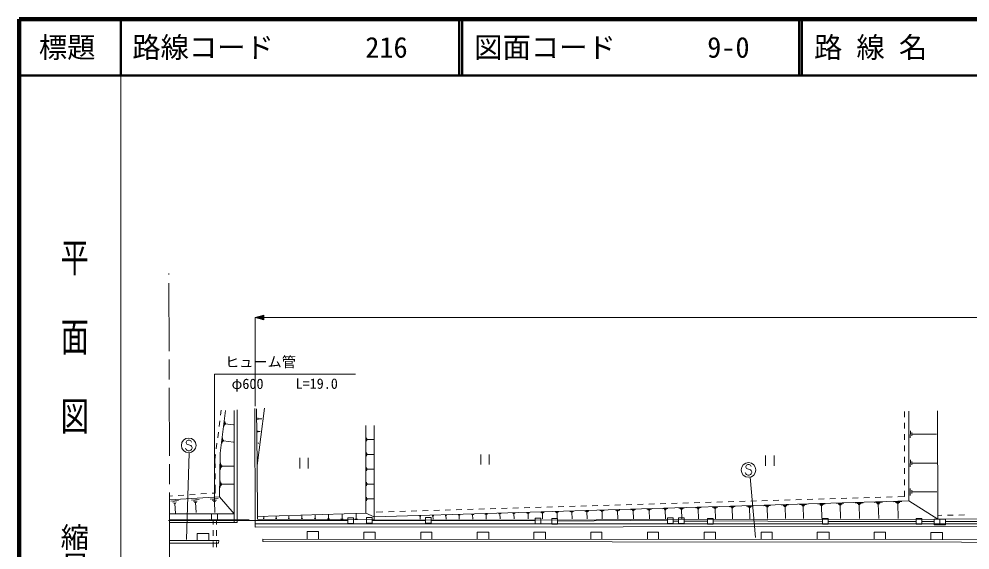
# Model space of a CAD drawing. Units: millimetres, scale not verified. Extents: x 40000 to 680000, y 20000 to 380000.
# Drawn here: x 40000 to 207924, y 286251 to 380000 of the extents above; entities that cross this region are included whole.
import ezdxf
from ezdxf.enums import TextEntityAlignment as Align

# ---------------------------------------------------------------- set-up
doc = ezdxf.new("R2010")
doc.units = ezdxf.units.MM
doc.header["$LTSCALE"] = 1000
doc.linetypes.add('CHAIN', pattern=[18.5, 12, -1.5, 3.5, -1.5])
for name, color, linetype, lineweight in [('M-BGD', 7, 'Continuous', 13), ('M-BMK', 2, 'CHAIN', 13), ('M-BMK-ROW', 30, 'Continuous', 13), ('M-STR-HTXT', 7, 'Continuous', 13), ('M-STR-STRC', 7, 'Continuous', 13), ('M-STR-STRD', 7, 'Continuous', 13), ('M-TTL', 2, 'Continuous', 140), ('M-TTL-BAND', 7, 'Continuous', 13), ('M-TTL-LINE', 7, 'Continuous', 50)]:
    doc.layers.add(name, color=color, linetype=linetype, lineweight=lineweight)
doc.layers.add('M-TTL-TXT', color=7, linetype='Continuous')
doc.styles.add('@ＭＳ ゴシック', font='')
doc.styles.add('ＭＳ ゴシック', font='')
doc.styles.get('@ＭＳ ゴシック').set_extended_font_data('@MS Gothic')
doc.styles.get('ＭＳ ゴシック').set_extended_font_data('MS Gothic')

msp = doc.modelspace()

# ---------------------------------------------------------------- linework, layer by layer
at = {"layer": 'M-BGD'}
for p, q in [((75697, 310950), (75584, 310047)), ((77979, 310893), (78007, 291115)), ((81720, 290260), (81632, 311253)), ((81960, 311164), (82067, 301326)), ((196335, 310728), (196338, 309703)), ((75459, 309055), (75335, 308063)), ((82177, 309213), (82174, 309566)), ((82176, 309389), (82883, 309396)), ((76215, 308138), (76319, 308946)), ((76322, 308330), (76374, 308734)), ((76416, 308421), (76442, 308623)), ((76429, 308522), (77883, 308334)), ((196340, 308703), (196343, 307703)), ((197147, 305467), (197148, 307905)), ((75210, 307071), (75085, 306078)), ((75818, 305055), (75947, 306057)), ((75950, 305292), (76015, 305794)), ((76067, 305405), (76099, 305656)), ((82196, 307082), (82195, 307287)), ((82196, 307185), (82605, 307188)), ((101364, 305449), (101364, 306069)), ((101426, 305604), (101426, 305914)), ((101488, 305681), (101488, 305836)), ((101488, 305759), (102605, 305758)), ((196346, 306703), (196349, 305703)), ((197391, 306076), (197392, 307295)), ((197635, 306381), (197635, 306991)), ((197635, 306686), (202024, 306684)), ((74960, 305086), (74836, 304094)), ((76083, 305530), (77888, 305298)), ((82215, 305087), (82214, 305152)), ((82214, 305120), (82345, 305121)), ((196351, 304703), (196354, 303703)), ((74711, 303102), (74597, 302199)), ((89604, 302528), (89604, 300666)), ((91043, 302528), (91043, 300666)), ((101363, 302826), (101363, 303448)), ((101425, 302982), (101425, 303293)), ((101487, 303059), (101487, 303215)), ((101487, 303137), (102606, 303136)), ((121523, 303121), (121523, 301343)), ((123047, 303121), (123047, 301343)), ((171815, 302952), (171815, 301089)), ((173339, 302952), (173339, 301089)), ((196357, 302703), (196359, 301703)), ((197146, 300347), (197147, 302795)), ((74597, 302199), (74610, 300753)), ((75565, 300471), (75576, 301632)), ((75684, 300760), (75690, 301341)), ((75801, 300904), (75804, 301195)), ((75803, 301049), (77893, 301028)), ((101361, 300202), (101361, 300826)), ((101423, 300358), (101424, 300670)), ((101486, 300436), (101486, 300592)), ((196362, 300703), (196365, 299703)), ((197391, 300959), (197392, 302183)), ((197636, 301265), (197636, 301877)), ((197636, 301571), (202042, 301570)), ((74619, 299753), (74627, 298753)), ((101486, 300514), (102608, 300513)), ((74636, 297753), (74649, 296306)), ((75532, 297282), (75544, 298462)), ((75653, 297576), (75659, 298166)), ((75772, 297722), (75775, 298017)), ((75774, 297870), (77897, 297848)), ((101360, 297577), (101360, 298202)), ((101422, 297733), (101422, 298046)), ((101485, 297811), (101485, 297968)), ((101485, 297889), (102609, 297889)), ((196367, 298703), (196370, 297703)), ((197145, 295273), (197146, 297730)), ((75415, 295612), (66554, 295110)), ((67114, 295802), (66564, 295765)), ((69110, 295935), (68112, 295868)), ((71105, 296069), (70107, 296002)), ((73101, 296202), (72103, 296135)), ((74649, 296306), (74098, 296269)), ((75415, 295612), (78005, 292651)), ((101358, 294951), (101359, 295577)), ((192189, 295555), (191189, 295526)), ((194188, 295614), (193188, 295585)), ((196376, 295678), (195187, 295643)), ((196373, 296703), (196376, 295678)), ((197391, 295887), (197391, 297116)), ((197636, 296194), (197637, 296809)), ((197637, 296502), (202060, 296500)), ((66809, 294892), (68151, 294968)), ((67157, 294687), (67828, 294725)), ((67337, 294473), (67673, 294492)), ((67505, 294482), (67607, 292692)), ((70458, 295062), (71800, 295138)), ((70806, 294857), (71477, 294895)), ((70987, 294643), (71322, 294662)), ((71154, 294653), (71256, 292863)), ((73743, 295248), (75194, 295330)), ((74119, 295027), (74845, 295068)), ((74314, 294795), (74677, 294816)), ((74496, 294806), (74605, 292870)), ((101421, 295107), (101421, 295420)), ((101483, 295185), (101484, 295342)), ((101484, 295264), (102610, 295263)), ((197116, 294949), (102712, 292082)), ((136213, 293912), (135213, 293883)), ((138212, 293971), (137212, 293942)), ((140211, 294030), (139212, 294000)), ((142210, 294088), (141211, 294059)), ((144209, 294147), (143210, 294118)), ((146209, 294206), (145209, 294176)), ((148208, 294264), (147208, 294235)), ((150207, 294323), (149207, 294294)), ((152206, 294382), (151206, 294352)), ((154205, 294440), (153206, 294411)), ((156204, 294499), (155205, 294470)), ((158203, 294558), (157204, 294528)), ((160203, 294616), (159203, 294587)), ((162202, 294675), (161202, 294646)), ((164201, 294734), (163201, 294704)), ((166200, 294792), (165200, 294763)), ((165403, 293886), (166467, 293918)), ((168199, 294851), (167200, 294822)), ((168444, 293978), (169553, 294012)), ((168725, 293876), (169279, 293893)), ((170198, 294910), (169199, 294880)), ((172197, 294968), (171198, 294939)), ((171530, 294072), (172684, 294107)), ((171822, 293965), (172399, 293983)), ((174197, 295027), (173197, 294998)), ((174660, 294167), (175860, 294203)), ((174964, 294056), (175564, 294074)), ((175118, 293941), (175418, 293950)), ((176196, 295086), (175196, 295056)), ((175268, 293945), (175333, 291785)), ((178195, 295144), (177195, 295115)), ((177836, 294263), (179083, 294301)), ((178152, 294148), (178775, 294167)), ((178311, 294028), (178623, 294038)), ((178467, 294033), (178535, 291789)), ((180194, 295203), (179194, 295174)), ((181058, 294361), (182352, 294400)), ((182193, 295262), (181193, 295232)), ((181386, 294242), (182033, 294261)), ((181551, 294117), (181875, 294127)), ((181713, 294122), (181784, 291793)), ((184192, 295320), (183193, 295291)), ((184327, 294460), (185669, 294501)), ((184667, 294336), (185338, 294357)), ((184839, 294207), (185174, 294218)), ((185007, 294212), (185080, 291797)), ((186191, 295379), (185192, 295350)), ((188190, 295438), (187191, 295408)), ((187644, 294561), (189035, 294603)), ((187996, 294433), (188691, 294454)), ((188174, 294299), (188522, 294309)), ((188348, 294304), (188424, 291801)), ((190190, 295497), (189190, 295467)), ((191009, 294663), (192449, 294707)), ((191373, 294530), (192093, 294552)), ((191558, 294392), (191918, 294403)), ((191738, 294397), (191816, 291806)), ((194423, 294767), (195913, 294812)), ((194800, 294629), (195545, 294652)), ((194990, 294486), (195363, 294497)), ((195177, 294492), (195258, 291810)), ((66629, 292625), (78005, 292651)), ((74012, 292642), (74012, 291644)), ((75043, 292645), (75048, 291636)), ((82100, 292191), (101257, 292779)), ((85411, 291780), (85413, 292193)), ((87657, 291769), (87660, 292262)), ((89945, 291757), (89948, 292332)), ((92274, 291745), (92277, 292403)), ((94645, 291733), (94649, 292476)), ((97060, 291721), (97064, 292550)), ((99518, 291709), (99523, 292625)), ((104227, 292973), (103039, 292938)), ((106226, 293032), (105226, 293003)), ((108225, 293091), (107225, 293061)), ((110224, 293149), (109224, 293120)), ((110707, 292225), (110970, 292233)), ((110838, 292229), (110854, 291703)), ((112223, 293208), (111224, 293179)), ((112952, 292293), (113248, 292302)), ((113100, 292298), (113118, 291706)), ((114222, 293267), (113223, 293237)), ((116221, 293325), (115222, 293296)), ((115231, 292362), (115560, 292372)), ((115396, 292367), (115416, 291709)), ((118221, 293384), (117221, 293355)), ((117542, 292433), (117906, 292444)), ((117724, 292438), (117746, 291712)), ((120220, 293443), (119220, 293413)), ((119888, 292504), (120285, 292516)), ((120086, 292510), (120111, 291715)), ((122219, 293501), (121219, 293472)), ((122267, 292576), (122699, 292589)), ((122483, 292583), (122509, 291718)), ((124218, 293560), (123218, 293531)), ((124681, 292649), (125149, 292664)), ((124915, 292656), (124943, 291721)), ((126217, 293619), (125218, 293589)), ((127130, 292724), (127634, 292739)), ((128216, 293677), (127217, 293648)), ((127257, 292677), (127509, 292685)), ((127322, 292629), (127448, 292633)), ((127385, 292631), (127412, 291724)), ((130215, 293736), (129216, 293707)), ((129614, 292799), (130155, 292816)), ((129751, 292749), (130021, 292757)), ((129820, 292697), (129955, 292701)), ((129888, 292699), (129917, 291727)), ((132215, 293795), (131215, 293766)), ((132135, 292876), (132712, 292893)), ((132281, 292822), (132570, 292831)), ((132355, 292767), (132499, 292771)), ((132427, 292769), (132459, 291730)), ((134214, 293854), (133214, 293824)), ((134693, 292953), (135307, 292972)), ((134848, 292897), (135155, 292906)), ((134927, 292837), (135081, 292842)), ((135004, 292840), (135037, 291734)), ((137287, 293032), (137940, 293052)), ((137452, 292972), (137779, 292982)), ((137536, 292909), (137699, 292914)), ((137618, 292912), (137653, 291737)), ((139920, 293112), (140611, 293133)), ((140095, 293048), (140440, 293059)), ((140183, 292982), (140356, 292987)), ((140269, 292984), (140307, 291740)), ((142590, 293193), (143321, 293215)), ((142775, 293126), (143140, 293137)), ((142869, 293055), (143051, 293061)), ((142960, 293058), (143000, 291744)), ((145300, 293275), (146070, 293299)), ((145495, 293204), (145880, 293216)), ((145593, 293130), (145786, 293136)), ((145690, 293133), (145732, 291747)), ((148049, 293359), (148859, 293384)), ((148254, 293284), (148659, 293296)), ((148358, 293206), (148560, 293212)), ((148459, 293209), (148503, 291751)), ((150838, 293444), (151689, 293469)), ((151053, 293365), (151479, 293378)), ((151162, 293283), (151375, 293290)), ((151269, 293286), (151315, 291754)), ((153667, 293529), (154560, 293557)), ((153893, 293447), (154339, 293461)), ((154007, 293361), (154231, 293368)), ((154119, 293365), (154168, 291758)), ((156538, 293617), (157473, 293645)), ((156774, 293530), (157242, 293544)), ((156894, 293440), (157128, 293447)), ((157011, 293444), (157062, 291762)), ((159450, 293705), (160428, 293735)), ((159698, 293615), (160186, 293630)), ((159823, 293521), (160067, 293528)), ((159945, 293524), (159998, 291765)), ((162405, 293795), (163426, 293826)), ((162663, 293700), (163174, 293716)), ((162794, 293602), (163049, 293610)), ((162922, 293606), (162977, 291769)), ((165672, 293787), (166204, 293804)), ((165808, 293685), (166075, 293693)), ((165942, 293689), (166000, 291773)), ((168867, 293769), (169144, 293777)), ((169005, 293773), (169066, 291777)), ((171970, 293854), (172258, 293863)), ((172114, 293859), (172177, 291781)), ((202930, 292374), (202256, 292365)), ((204930, 292401), (203930, 292388)), ((206930, 292428), (205930, 292415)), ((66631, 291695), (80615, 291598)), ((74278, 291642), (74283, 290754)), ((74872, 290748), (74868, 291638)), ((81717, 290851), (268556, 290911)), ((83288, 291791), (83121, 291792)), ((83205, 291791), (83206, 292125)), ((85514, 291780), (85308, 291781)), ((87781, 291768), (87534, 291769)), ((90088, 291756), (89801, 291758)), ((92438, 291745), (92109, 291746)), ((94831, 291732), (94459, 291734)), ((97267, 291720), (96852, 291722)), ((99747, 291708), (99289, 291710)), ((102364, 291486), (111751, 291524)), ((111751, 291524), (202259, 291719)), ((74288, 289754), (74293, 288754)), ((74880, 288748), (74876, 289748)), ((81720, 290260), (268556, 290425)), ((74298, 287754), (74303, 286754)), ((74889, 286748), (74885, 287748))]:
    msp.add_line(p, q, dxfattribs=at)
for points in [[(66582, 291076), (78492, 291116), (78497, 310985)], [(75415, 295612), (75494, 303323), (76470, 310898)], [(83321, 311294), (82050, 301191), (82102, 291697)], [(202182, 310800), (202259, 291719), (197116, 294949), (197121, 310736)], [(102704, 308211), (102712, 292082), (101257, 292779), (101266, 308246)], [(253550, 307731), (253428, 292793), (252863, 292059), (202259, 291719)], [(82102, 291697), (102709, 291593), (102712, 292082)], [(73512, 287916), (73517, 289151), (71485, 289151), (71483, 287916)], [(92906, 288156), (92906, 289490), (90874, 289490), (90874, 288157)], [(102904, 288152), (102896, 289405), (100906, 289405), (100909, 288153)], [(112887, 288147), (112887, 289405), (110940, 289405), (110940, 288148)], [(122965, 288143), (122967, 289396), (120930, 289405), (120930, 288144)], [(132953, 288138), (132953, 289405), (130921, 289405), (130921, 288139)], [(142944, 288134), (142944, 289405), (140996, 289405), (140996, 288135)], [(152934, 288129), (152934, 289405), (150987, 289405), (150987, 288130)], [(163010, 288125), (163010, 289405), (160978, 289405), (160978, 288126)], [(173000, 288120), (173000, 289405), (171053, 289405), (171053, 288121)], [(183076, 288116), (183076, 289405), (180959, 289405), (180959, 288117)], [(192982, 288111), (192982, 289405), (191034, 289405), (191034, 288112)], [(203057, 288107), (203057, 289320), (201025, 289320), (201025, 288108)]]:
    msp.add_lwpolyline(points, dxfattribs=at)
at = {"layer": 'M-BMK'}
msp.add_line((66599, 284374), (66480, 335058), dxfattribs=at)
at = {"layer": 'M-BMK-ROW'}
for p, q in [((98028, 291451), (66378, 291451)), ((99050, 291933), (98050, 291933)), ((98050, 291933), (98050, 290933)), ((98050, 290933), (99050, 290933)), ((99050, 290933), (99050, 291933)), ((102364, 291982), (101364, 291982)), ((101364, 291982), (101364, 290982)), ((101364, 290982), (102364, 290982)), ((102364, 290982), (102364, 291982)), ((102364, 291425), (111751, 291453)), ((112751, 291997), (111751, 291997)), ((111751, 291997), (111751, 290997)), ((111751, 290997), (112751, 290997)), ((112751, 290997), (112751, 291997)), ((112751, 291430), (131130, 291438)), ((132130, 291878), (131130, 291878)), ((131130, 291878), (131130, 290878)), ((131130, 290878), (132130, 290878)), ((132130, 290878), (132130, 291878)), ((135112, 291818), (134112, 291818)), ((134112, 291818), (134112, 290818)), ((134112, 290818), (135112, 290818)), ((135112, 290818), (135112, 291818)), ((135112, 291350), (154523, 291538)), ((155523, 291923), (154523, 291923)), ((154523, 291923), (154523, 290923)), ((154523, 290923), (155523, 290923)), ((155523, 290923), (155523, 291923)), ((156470, 291356), (155523, 291356)), ((157470, 291923), (156470, 291923)), ((156470, 291923), (156470, 290923)), ((156470, 290923), (157470, 290923)), ((157470, 290923), (157470, 291923)), ((161603, 291340), (157470, 291367)), ((162603, 291828), (161603, 291828)), ((161603, 291828), (161603, 290828)), ((161603, 290828), (162603, 290828)), ((162603, 290828), (162603, 291828)), ((181894, 291256), (162603, 291379)), ((182894, 291782), (181894, 291782)), ((181894, 291782), (181894, 290782)), ((181894, 290782), (182894, 290782)), ((182894, 290782), (182894, 291782)), ((182894, 291272), (198449, 291271)), ((199449, 291780), (198449, 291780)), ((198449, 291780), (198449, 290780)), ((198449, 290780), (199449, 290780)), ((199449, 290780), (199449, 291780)), ((201573, 291259), (199449, 291275)), ((202573, 291696), (201573, 291696)), ((201573, 291696), (201573, 290696)), ((201573, 290696), (202573, 290696)), ((202573, 290696), (202573, 291696)), ((203588, 291691), (202588, 291691)), ((202588, 291691), (202588, 290691)), ((202588, 290691), (203588, 290691)), ((203588, 290691), (203588, 291691)), ((203588, 291260), (221566, 291240))]:
    msp.add_line(p, q, dxfattribs=at)
at = {"layer": 'M-STR-HTXT'}
for p, q in [((81720, 327297), (83220, 327699)), ((82320, 327458), (83220, 327458)), ((83220, 327538), (82620, 327538)), ((82920, 327619), (83220, 327619)), ((83220, 326895), (83220, 327699)), ((81720, 327297), (81720, 311616)), ((81720, 327297), (83220, 326895)), ((81720, 327297), (83220, 327297)), ((83220, 327377), (82020, 327377)), ((83220, 327217), (82020, 327217)), ((82320, 327136), (83220, 327136)), ((83220, 327056), (82620, 327056)), ((82920, 326975), (83220, 326975)), ((83220, 327297), (569637, 327297))]:
    msp.add_line(p, q, dxfattribs=at)
msp.add_lwpolyline([(99430, 317297), (74541, 317297), (74541, 294161)], dxfattribs=at)
at = {"layer": 'M-STR-STRC'}
for p, q in [((69850, 305655), (69614, 305537)), ((70086, 305655), (69850, 305655)), ((70323, 305537), (70086, 305655)), ((69495, 304001), (69377, 304237)), ((69614, 305537), (69495, 305301)), ((69495, 305301), (69495, 305182)), ((69495, 305182), (69614, 304946)), ((69614, 303882), (69495, 304001)), ((69614, 304946), (70323, 304710)), ((70441, 305301), (70323, 305537)), ((70323, 304710), (70441, 304591)), ((70441, 304001), (70323, 303882)), ((70441, 304591), (70559, 304355)), ((70559, 304237), (70441, 304001)), ((70559, 304355), (70559, 304237)), ((70024, 303411), (69555, 288117)), ((69850, 303764), (69614, 303882)), ((70086, 303764), (69850, 303764)), ((70323, 303882), (70086, 303764)), ((168466, 301209), (168348, 300972)), ((168348, 300972), (168348, 300854)), ((168348, 300854), (168466, 300618)), ((168703, 301327), (168466, 301209)), ((168466, 300618), (169175, 300381)), ((168939, 301327), (168703, 301327)), ((169175, 301209), (168939, 301327)), ((169294, 300972), (169175, 301209)), ((168348, 299672), (168230, 299909)), ((168466, 299554), (168348, 299672)), ((168703, 299436), (168466, 299554)), ((168939, 299436), (168703, 299436)), ((169175, 299554), (168939, 299436)), ((169118, 299116), (170075, 288482)), ((169175, 300381), (169294, 300263)), ((169294, 299672), (169175, 299554)), ((169294, 300263), (169412, 300027)), ((169412, 299909), (169294, 299672)), ((169412, 300027), (169412, 299909))]:
    msp.add_line(p, q, dxfattribs=at)
for centre in [(69968, 304710), (168821, 300381)]:
    msp.add_circle(centre, 1300, dxfattribs=at)
at = {"layer": 'M-STR-STRD'}
msp.add_lwpolyline([(66623, 287454), (75251, 287448), (75269, 287916), (66560, 287916)], dxfattribs=at)
msp.add_lwpolyline([(83070, 287734), (268113, 287553), (310326, 287538), (310334, 288059), (83060, 288161)], close=True, dxfattribs=at)
at = {"layer": 'M-TTL'}
for p, q in [((40000, 380000), (40000, 20000)), ((680000, 380000), (40000, 380000))]:
    msp.add_line(p, q, dxfattribs=at)
at = {"layer": 'M-TTL-BAND'}
msp.add_line((58000, 370000), (58000, 20000), dxfattribs=at)
at = {"layer": 'M-TTL-LINE'}
for p, q in [((58000, 380000), (58000, 370000)), ((117750, 380000), (117750, 370000)), ((118250, 380000), (118250, 370000)), ((177750, 380000), (177750, 370000)), ((178250, 380000), (178250, 370000)), ((40000, 370000), (680000, 370000))]:
    msp.add_line(p, q, dxfattribs=at)

# ---------------------------------------------------------------- texts
at = {"layer": 'M-STR-HTXT', "style": 'ＭＳ ゴシック'}
for s, p in [('ヒューム管', (82642, 317995)), ('φ600', (80357, 314127)), ('L=19.0', (92562, 314154))]:
    msp.add_text(s, height=1833, dxfattribs=at).set_placement(p, align=Align.BOTTOM_CENTER)
at = {"layer": 'M-TTL-BAND', "style": '@ＭＳ ゴシック', "width": 1.4}
msp.add_text('平  面  図', height=3666, rotation=270, dxfattribs=at).set_placement((49777, 306475), align=Align.MIDDLE_RIGHT)
at = {"layer": 'M-TTL-BAND', "style": '@ＭＳ ゴシック'}
msp.add_text('縮尺千分の一', height=3666, rotation=270, dxfattribs=at).set_placement((49777, 261030), align=Align.MIDDLE_RIGHT)
at = {"layer": 'M-TTL-TXT', "style": 'ＭＳ ゴシック'}
msp.add_text('標題', height=3666, dxfattribs=at).set_placement((48500, 375000), align=Align.MIDDLE_CENTER)
for s, p in [('路線コード', (60000, 375000)), ('216', (101142, 375000)), ('図面コード', (120380, 375000)), ('9-0', (161521, 375000)), ('路 線 名', (180380, 375000))]:
    msp.add_text(s, height=3666, dxfattribs=at).set_placement(p, align=Align.MIDDLE_LEFT)

doc.saveas('drawing.dxf')
